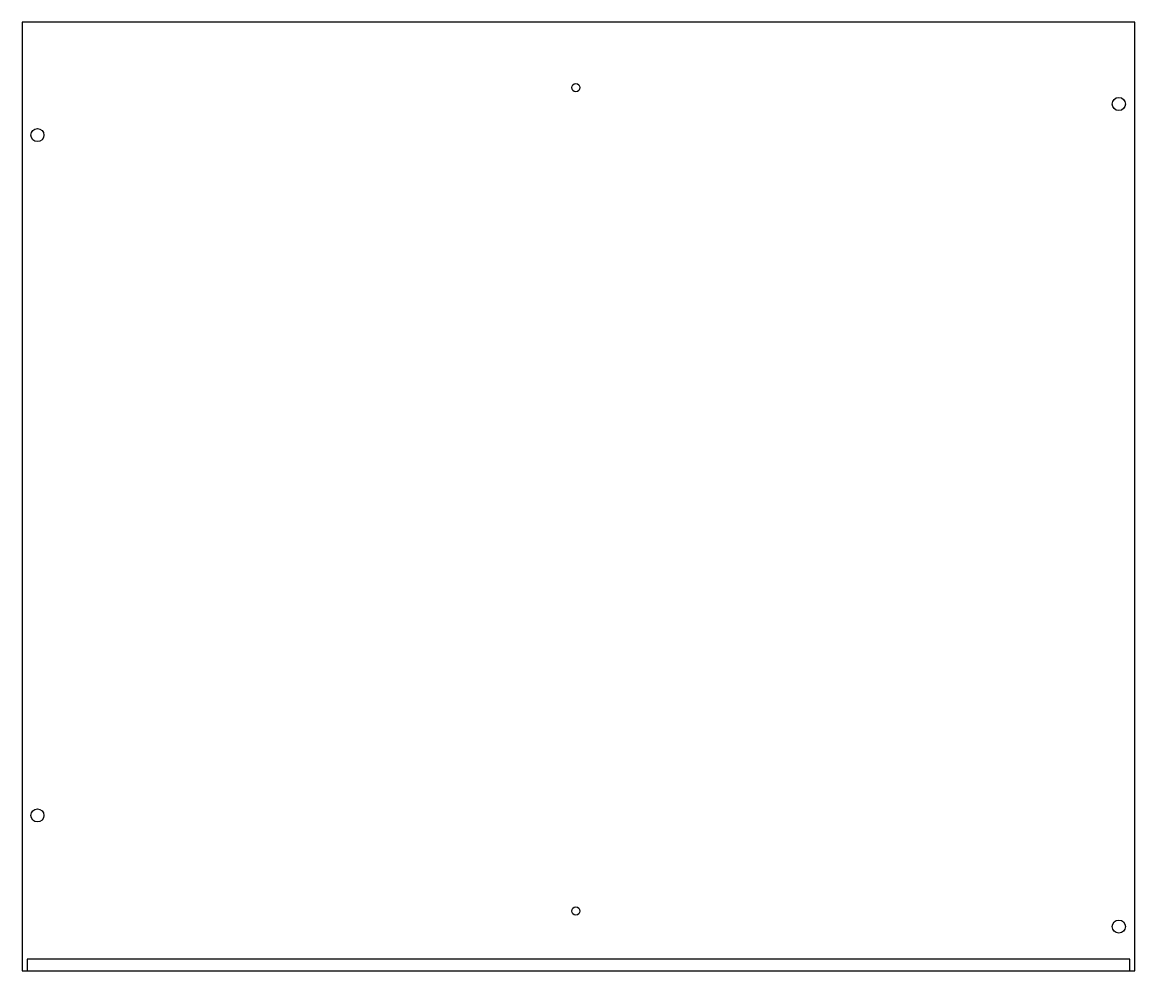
# Model space of a CAD drawing. Header units: metres. Extents: x 0 to 680, y 0 to 580.
import ezdxf

# ---------------------------------------------------------------- set-up
doc = ezdxf.new("R2010")
doc.units = ezdxf.units.M

msp = doc.modelspace()

# ---------------------------------------------------------------- linework, layer by layer
at = {"layer": 'borda_externa'}
msp.add_lwpolyline([(0, 0), (680, 0), (680, 580), (0, 580), (0, 0)], close=True, dxfattribs=at)
at = {"layer": 'FURO_5.0_1.0'}
for centre in [(338.35, 540), (338.35, 36.5)]:
    msp.add_circle(centre, 2.5, dxfattribs=at)
at = {"layer": 'FURO_8.0_12.5'}
for centre in [(670.25, 530), (9.25, 511), (9.25, 95), (670.25, 27)]:
    msp.add_circle(centre, 4, dxfattribs=at)
at = {"layer": 'USINAR_13.0_Desbaste'}
msp.add_lwpolyline([(3, 0), (677, 0), (677, 7), (3, 7), (3, 0)], close=True, dxfattribs=at)

doc.saveas('drawing.dxf')
